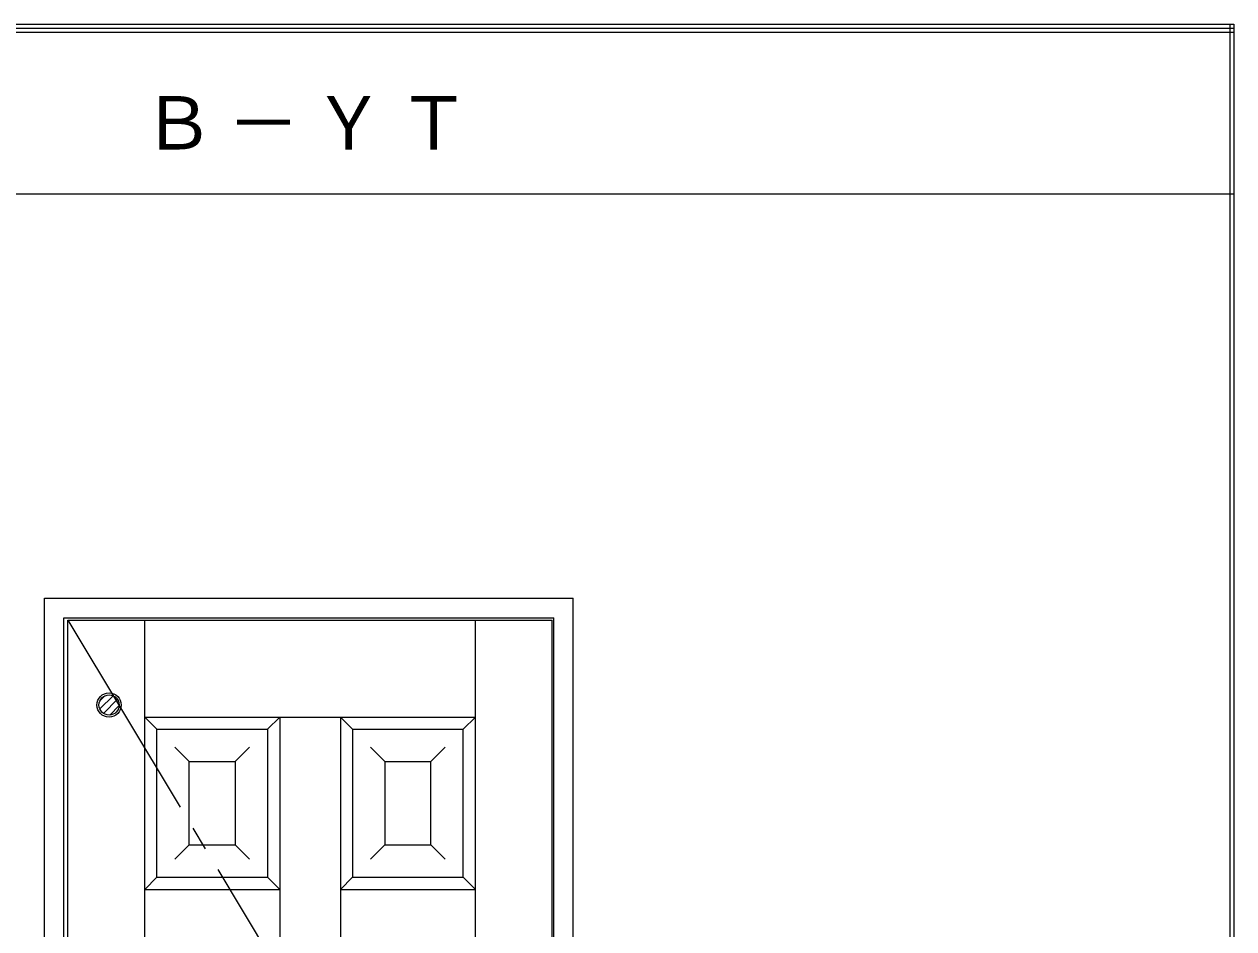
# Model space of a CAD drawing. Units: millimetres, scale not verified. Extents: x -6000 to 5700, y -4307 to 4175.
# Drawn here: x 4204 to 5700, y 3056 to 4175 of the extents above; entities that cross this region are included whole.
import ezdxf

# ---------------------------------------------------------------- set-up
doc = ezdxf.new("R2010")
doc.units = ezdxf.units.MM
doc.header["$LTSCALE"] = 30
doc.linetypes.add('CHAIN2', pattern=[12, 9, -1, 1, -1])
doc.linetypes.add('DASHED1', pattern=[1.8, 1.2, -0.6])
for name, color, linetype in [('0-2_扉', 7, 'Continuous'), ('0-4_枠', 3, 'Continuous'), ('0-5_レバー', 7, 'Continuous'), ('0-7', 7, 'CHAIN2'), ('0-A_文字', 7, 'Continuous'), ('F-1_枠', 6, 'Continuous')]:
    doc.layers.add(name, color=color, linetype=linetype)
doc.styles.add('ＭＳ ゴシック', font='')
doc.styles.get('ＭＳ ゴシック').set_extended_font_data('MS Gothic')

msp = doc.modelspace()

# ---------------------------------------------------------------- linework, layer by layer
at = {"layer": '0-2_扉'}
for p, q in [((4258, 1443), (4258, 3438)), ((4258, 3438), (4857, 3438)), ((4353, 2405.1), (4353, 3438)), ((4762, 1443), (4762, 3438)), ((4857, 1443), (4857, 3438)), ((4353, 3318), (4368, 3303)), ((4353, 3318), (4762, 3318)), ((4505, 3303), (4520, 3318)), ((4520, 3318), (4520, 1590)), ((4610, 3303), (4595, 3318)), ((4595, 3318), (4595, 1590)), ((4762, 3318), (4747, 3303)), ((4368, 3120), (4368, 3303)), ((4368, 3303), (4505, 3303)), ((4505, 3303), (4505, 3120)), ((4610, 3303), (4610, 3120)), ((4610, 3303), (4747, 3303)), ((4747, 3120), (4747, 3303)), ((4408, 3263), (4390.32, 3280.68)), ((4465, 3263), (4482.68, 3280.68)), ((4650, 3263), (4632.32, 3280.68)), ((4707, 3263), (4724.68, 3280.68)), ((4408, 3160), (4408, 3263)), ((4408, 3263), (4465, 3263)), ((4465, 3263), (4465, 3160)), ((4650, 3263), (4650, 3160)), ((4650, 3263), (4707, 3263)), ((4707, 3160), (4707, 3263)), ((4408, 3160), (4390.32, 3142.32)), ((4408, 3160), (4465, 3160)), ((4465, 3160), (4482.68, 3142.32)), ((4650, 3160), (4632.32, 3142.32)), ((4650, 3160), (4707, 3160)), ((4707, 3160), (4724.68, 3142.32)), ((4353, 3105), (4368, 3120)), ((4368.19, 3120), (4368, 3120)), ((4368, 3120), (4505, 3120)), ((4520, 3105), (4505, 3120)), ((4595, 3105), (4610, 3120)), ((4610, 3120), (4747, 3120)), ((4747, 3120), (4747, 3121.11)), ((4747, 3120), (4762, 3105)), ((4353, 3105), (4520, 3105)), ((4595, 3105), (4762, 3105))]:
    msp.add_line(p, q, dxfattribs=at)
at = {"layer": '0-4_枠'}
for p, q in [((4229, 3465), (4883, 3465)), ((4229, 1418), (4229, 3465)), ((4883, 1418), (4883, 3465)), ((4253, 3441), (4859, 3441)), ((4253, 1418), (4253, 3441)), ((4859, 1418), (4859, 3441))]:
    msp.add_line(p, q, dxfattribs=at)
at = {"layer": '0-5_レバー', "color": 4, "linetype": 'DASHED1'}
for p, q in [((4297.5, 3328.1), (4313.9, 3344.5)), ((4297.58, 3338.07), (4303.93, 3344.42)), ((4301.97, 3322.67), (4319.33, 3340.03)), ((4309.72, 3320.52), (4321.48, 3332.28))]:
    msp.add_line(p, q, dxfattribs=at)
at = {"layer": '0-5_レバー'}
msp.add_circle((4309, 3333), 15, dxfattribs=at)
at = {"layer": '0-5_レバー', "color": 3}
msp.add_circle((4309, 3333), 12.5, dxfattribs=at)
at = {"layer": '0-7'}
msp.add_lwpolyline([(4258, 3438), (4857, 2440.5), (4258, 1443)], dxfattribs=at)
at = {"layer": 'F-1_枠'}
for p, q in [((-6000, 4175), (5700, 4175)), ((5695, 4175), (5695, -4205)), ((5700, 4175), (5700, -4205)), ((-6000, 4170), (5700, 4170)), ((-6000, 4165), (5700, 4165)), ((-6000, 3965), (5700, 3965))]:
    msp.add_line(p, q, dxfattribs=at)

# ---------------------------------------------------------------- texts
at = {"layer": '0-A_文字', "insert": (4349.7, 4020), "char_height": 65.98, "attachment_point": 7, "style": 'ＭＳ ゴシック'}
msp.add_mtext('\\T1.17;Ｂ－ＹＴ', dxfattribs=at)

doc.saveas('drawing.dxf')
